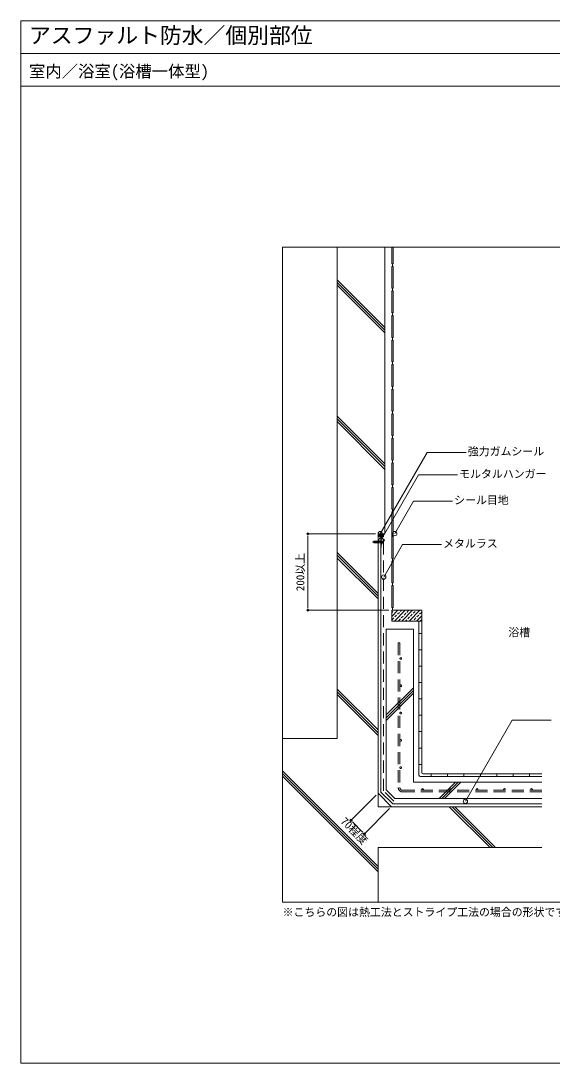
# Model space of a CAD drawing. Units: millimetres, scale not verified. Extents: x -2760 to 2760, y -1910 to 1910.
# Drawn here: x -2760 to -811, y -1910 to 1910 of the extents above; entities that cross this region are included whole.
import ezdxf
from ezdxf.enums import TextEntityAlignment as Align

# ---------------------------------------------------------------- set-up
doc = ezdxf.new("R2010")
doc.units = ezdxf.units.MM
doc.header["$LTSCALE"] = 7
doc.linetypes.add('USER1', pattern=[9.525, 6.35, -3.175])
for name, color, linetype, lineweight in [('0-0_0', 7, 'Continuous', 9), ('0-1_HATCH', 9, 'Continuous', 18), ('0-3_KUTAI', 3, 'Continuous', 18), ('0-4_BOUSUI', 1, 'Continuous', 18), ('0-5_MOJI', 7, 'Continuous', 18), ('0-6_sunpo', 7, 'Continuous', 18), ('0-7_KANAMONO_SCREW', 4, 'Continuous', 18), ('0-8_KANAMONO', 4, 'Continuous', 18), ('0-9_TENSEN', 4, 'USER1', 18), ('0-B_SIAGE', 4, 'Continuous', 18), ('0-C_WAKU', 7, 'Continuous', 18)]:
    doc.layers.add(name, color=color, linetype=linetype, lineweight=lineweight)
doc.styles.add('ＭＳ ゴシック', font='')
doc.styles.get('ＭＳ ゴシック').set_extended_font_data('MS Gothic')

# ---------------------------------------------------------------- blocks, each defined once
blk = doc.blocks.new('_DOT')
at = {"layer": '0-0_0'}
for p, q in [((-0.5, 0), (-1, 0)), ((0.25, 0), (-0.25, 0))]:
    blk.add_line(p, q, dxfattribs=at)
blk.add_circle((0, 0), 0.25, dxfattribs=at)

msp = doc.modelspace()

# ---------------------------------------------------------------- linework, layer by layer
at = {"layer": '0-0_0', "lineweight": 18}
msp.add_line((-2759.789, 1790.146), (2760.211, 1790.146), dxfattribs=at)
msp.add_lwpolyline([(-1799.789, -1319.854), (1800.211, -1319.854), (1800.211, 1080.146), (-1799.789, 1080.146)], close=True, dxfattribs=at)
at = {"layer": '0-1_HATCH'}
for p, q in [((-1424.789, 786.333), (-1599.789, 961.333)), ((-1424.789, 776.333), (-1599.789, 951.333)), ((-1424.789, 766.333), (-1599.789, 941.333)), ((-1424.789, 286.333), (-1599.789, 461.333)), ((-1424.789, 276.333), (-1599.789, 451.333)), ((-1424.789, 266.333), (-1599.789, 441.333)), ((-1449.789, 27.546), (-1447.19, 30.146)), ((-1449.789, 23.056), (-1442.7, 30.146)), ((-1442.999, 20.146), (-1449.789, 26.936)), ((-1447.49, 20.146), (-1449.789, 22.446)), ((-1438.509, 20.146), (-1448.509, 30.146)), ((-1448.21, 20.146), (-1438.21, 30.146)), ((-1434.019, 20.146), (-1444.019, 30.146)), ((-1443.72, 20.146), (-1433.72, 30.146)), ((-1429.961, 20.578), (-1439.529, 30.146)), ((-1439.23, 20.146), (-1430.066, 29.31)), ((-1430.759, 25.866), (-1435.039, 30.146)), ((-1434.74, 20.146), (-1430.747, 24.138)), ((-1429.972, 29.569), (-1430.549, 30.146)), ((-1430.249, 20.146), (-1429.922, 20.474)), ((-1399.789, 28.155), (-1397.799, 30.146)), ((-1399.789, 23.665), (-1395.262, 28.193)), ((-1395.191, 21.728), (-1399.789, 26.327)), ((-1398.098, 20.146), (-1399.789, 21.837)), ((-1395.48, 26.508), (-1399.118, 30.146)), ((-1398.819, 20.146), (-1395.456, 23.508)), ((-1449.789, -188.667), (-1599.789, -38.667)), ((-1449.789, -198.667), (-1599.789, -48.667)), ((-1449.789, -208.667), (-1599.789, -58.667)), ((-1399.789, -272.684), (-1376.96, -249.854)), ((-1399.789, -259.213), (-1395.091, -254.514)), ((-1391.723, -251.147), (-1390.431, -249.854)), ((-1390.019, -289.854), (-1350.019, -249.854)), ((-1378.253, -264.617), (-1371.518, -257.882)), ((-1368.15, -254.514), (-1363.49, -249.854)), ((-1363.079, -289.854), (-1323.079, -249.854)), ((-1354.68, -267.985), (-1347.944, -261.25)), ((-1344.577, -257.882), (-1337.842, -251.147)), ((-1336.138, -289.854), (-1296.138, -249.854)), ((-1331.106, -271.352), (-1324.371, -264.617)), ((-1321.004, -261.25), (-1314.268, -254.514)), ((-1310.901, -251.147), (-1309.608, -249.854)), ((-1297.43, -264.617), (-1290.695, -257.882)), ((-1398.458, -284.823), (-1391.723, -278.088)), ((-1388.356, -274.72), (-1381.62, -267.985)), ((-1374.885, -288.19), (-1368.15, -281.455)), ((-1364.782, -278.088), (-1358.047, -271.352)), ((-1349.608, -289.854), (-1344.577, -284.823)), ((-1341.209, -281.455), (-1334.474, -274.72)), ((-1322.668, -289.854), (-1321.004, -288.19)), ((-1317.636, -284.823), (-1310.901, -278.088)), ((-1309.197, -289.854), (-1289.789, -270.447)), ((-1307.533, -274.72), (-1300.798, -267.985)), ((-1294.063, -288.19), (-1289.789, -283.917)), ((-1319.789, -533.721), (-1419.789, -633.721)), ((-1449.789, -688.667), (-1599.789, -538.667)), ((-1449.789, -698.667), (-1599.789, -548.667)), ((-1449.789, -708.667), (-1599.789, -558.667)), ((-1319.789, -543.721), (-1419.789, -643.721)), ((-1319.789, -553.721), (-1419.789, -653.721)), ((-1449.789, -1188.667), (-1799.789, -838.667)), ((-1449.789, -1198.667), (-1799.789, -848.667)), ((-1449.789, -1208.667), (-1799.789, -858.667)), ((-1165.923, -879.854), (-1225.923, -939.854)), ((-1155.923, -879.854), (-1215.923, -939.854)), ((-1145.923, -879.854), (-1205.923, -939.854)), ((-1038.602, -1119.854), (-1188.602, -969.854)), ((-1028.602, -1119.854), (-1178.602, -969.854)), ((-1018.602, -1119.854), (-1168.602, -969.854))]:
    msp.add_line(p, q, dxfattribs=at)
at = {"layer": '0-3_KUTAI'}
for p, q in [((-1449.789, -969.854), (-1449.789, 30.146)), ((-1319.789, -319.854), (-1419.789, -319.854)), ((-1400.292, -969.854), (-1449.789, -920.357)), ((-1449.789, -969.854), (-849.789, -969.854))]:
    msp.add_line(p, q, dxfattribs=at)
for points in [[(-1799.789, -719.854), (-1599.789, -719.854), (-1599.789, 1080.146)], [(-1449.789, 30.146), (-1424.789, 30.146), (-1424.789, 1080.146)], [(-849.789, -939.854), (-1387.866, -939.854), (-1419.789, -907.93), (-1419.789, -319.854)], [(-849.789, -879.854), (-1319.789, -879.854), (-1319.789, -319.854)], [(-1449.789, -1319.854), (-1449.789, -1119.854), (-849.789, -1119.854)]]:
    msp.add_lwpolyline(points, dxfattribs=at)
msp.add_lwpolyline([(-1289.789, -289.854), (-1399.789, -289.854), (-1399.789, -249.854), (-1289.789, -249.854)], close=True, dxfattribs=at)
at = {"layer": '0-4_BOUSUI'}
for p, q in [((-1439.789, 20.146), (-1449.789, 20.146)), ((-1399.789, 20.146), (-1399.789, 30.146)), ((-1399.789, -289.854), (-1289.789, -289.854))]:
    msp.add_line(p, q, dxfattribs=at)
msp.add_lwpolyline([(-849.789, -959.854), (-1396.15, -959.854), (-1439.789, -916.215), (-1439.789, -19.854)], dxfattribs=at)
for centre, radius, start, end in [((-1417.992, 25.087), 12.79, 156.70411, 202.72761), ((-1378.388, 25.146), 17.147, 163.04622, 196.95378)]:
    msp.add_arc(centre, radius, start, end, dxfattribs=at)
at = {"layer": '0-5_MOJI'}
for points in [[(-1126.784, 328.712), (-1269.53, 328.712), (-1441.598, 30.681)], [(-1158.29, 246.144), (-1301.036, 246.144), (-1438.691, 7.719)], [(-1176.813, 150.284), (-1319.559, 150.284), (-1388.387, 31.071)], [(-1217.287, -9.045), (-1360.033, -9.045), (-1428.86, -128.257)], [(-814.838, -652.229), (-957.584, -652.229), (-1129.653, -950.26)]]:
    msp.add_lwpolyline(points, dxfattribs=at)
for centre in [(-1441.598, 30.681), (-1388.387, 31.071), (-1438.691, 7.719), (-1428.86, -128.257), (-1129.653, -950.26)]:
    msp.add_circle(centre, 8, dxfattribs=at)
at = {"layer": '0-6_sunpo'}
for p, q in [((-1459.789, 30.146), (-1707.518, 30.146)), ((-1707.518, -233.854), (-1707.518, 14.146)), ((-1409.789, -249.854), (-1707.518, -249.854)), ((-1456.861, -927.428), (-1549.368, -1019.936)), ((-1407.363, -976.925), (-1499.871, -1069.433)), ((-1538.055, -1031.25), (-1511.185, -1058.12))]:
    msp.add_line(p, q, dxfattribs=at)
at = {"layer": '0-7_KANAMONO_SCREW'}
for p, q in [((-1465.812, 1.74), (-1468.732, 0.531)), ((-1466.41, 1.493), (-1465.812, -0.897)), ((-1451.645, 0.354), (-1465.812, 0.979)), ((-1465.022, 0.944), (-1464.628, -0.635)), ((-1454.559, 2.774), (-1464.663, 3.22)), ((-1463.758, 0.888), (-1463.391, -0.581)), ((-1462.495, 0.833), (-1462.155, -0.526)), ((-1461.231, 0.777), (-1460.918, -0.472)), ((-1459.967, 0.721), (-1459.682, -0.417)), ((-1458.703, 0.665), (-1458.446, -0.363)), ((-1457.439, 0.61), (-1457.209, -0.308)), ((-1456.175, 0.554), (-1455.973, -0.254)), ((-1454.911, 0.498), (-1454.737, -0.199)), ((-1454.568, 2.566), (-1454.559, 2.774)), ((-1451.655, 2.438), (-1454.568, 2.566)), ((-1454.36, 2.557), (-1454.351, 2.765)), ((-1451.854, 2.655), (-1454.351, 2.765)), ((-1453.647, 0.442), (-1453.5, -0.144)), ((-1452.383, 0.387), (-1452.264, -0.09)), ((-1451.863, 2.447), (-1451.854, 2.655)), ((-1451.655, 2.438), (-1451.645, 2.646)), ((-1439.823, 2.646), (-1451.645, 2.646)), ((-1451.645, 0.354), (-1451.645, -0.063)), ((-1449.979, 2.646), (-1449.979, -2.354)), ((-1447.479, 2.646), (-1447.479, -2.354)), ((-1438.989, 4.729), (-1438.989, 3.479)), ((-1438.989, 4.729), (-1437.323, 4.729)), ((-1438.989, 3.479), (-1438.989, -3.188)), ((-1437.323, 4.729), (-1437.323, -4.438)), ((-1436.906, 3.687), (-1437.323, 3.687)), ((-1436.906, -3.396), (-1436.906, 3.687)), ((-1436.906, 3.687), (-1436.698, 2.646)), ((-1436.698, -2.354), (-1436.698, 2.646)), ((-1465.812, -1.449), (-1468.732, -0.239)), ((-1451.645, -0.063), (-1465.812, -0.688)), ((-1465.812, -0.688), (-1465.812, -2.354)), ((-1465.812, -2.354), (-1464.663, -2.929)), ((-1454.559, -2.483), (-1464.663, -2.929)), ((-1451.655, -2.146), (-1454.568, -2.275)), ((-1454.568, -2.275), (-1454.559, -2.483)), ((-1454.36, -2.266), (-1454.351, -2.474)), ((-1451.854, -2.363), (-1454.351, -2.474)), ((-1451.863, -2.155), (-1451.854, -2.363)), ((-1451.655, -2.146), (-1451.645, -2.354)), ((-1439.823, -2.354), (-1451.645, -2.354)), ((-1438.989, -3.188), (-1438.989, -4.438)), ((-1437.323, -4.438), (-1438.989, -4.438)), ((-1437.323, -3.396), (-1436.906, -3.396)), ((-1436.698, -2.354), (-1436.906, -3.396))]:
    msp.add_line(p, q, dxfattribs=at)
msp.add_lwpolyline([(-1465.812, 0.979), (-1465.812, 2.646), (-1464.663, 3.22)], dxfattribs=at)
for centre, radius, start, end in [((-1468.573, 0.146), 0.417, 112.5, 247.5), ((-1439.823, 3.479), 0.833, 270, 0), ((-1439.823, -3.188), 0.833, 0, 90)]:
    msp.add_arc(centre, radius, start, end, dxfattribs=at)
at = {"layer": '0-8_KANAMONO'}
msp.add_lwpolyline([(-1429.789, 20.146), (-1429.789, 19.346), (-1438.989, 19.346), (-1438.989, -19.854), (-1439.789, -19.854), (-1439.789, 20.146)], close=True, dxfattribs=at)
msp.add_lwpolyline([(-1438.989, -7.099), (-1427.489, 6.607), (-1431.083, 10.202), (-1430.376, 10.909), (-1426.134, 6.667), (-1438.989, -8.654)], dxfattribs=at)
at = {"layer": '0-8_KANAMONO', "linetype": 'USER1'}
msp.add_lwpolyline([(-1392.008, -949.854), (-1429.789, -912.073), (-1429.789, 15.146)], dxfattribs=at)
at = {"layer": '0-9_TENSEN'}
for p, q in [((-1375.789, -369.854), (-1369.789, -369.854)), ((-1375.789, -369.854), (-1375.789, -899.854)), ((-1369.789, -369.854), (-1369.789, -899.854)), ((-1359.789, -909.854), (-849.789, -909.854)), ((-1359.789, -915.854), (-849.789, -915.854))]:
    msp.add_line(p, q, dxfattribs=at)
for centre in [(-1366.789, -426.778), (-1366.789, -526.778), (-1366.789, -626.778), (-1366.789, -726.778), (-1366.789, -826.778), (-1286.713, -906.854), (-1186.713, -906.854), (-1086.713, -906.854), (-986.713, -906.854), (-886.713, -906.854)]:
    msp.add_circle(centre, 3, dxfattribs=at)
for radius in [16, 10]:
    msp.add_arc((-1359.789, -899.854), radius, 180, 270, dxfattribs=at)
at = {"layer": '0-B_SIAGE'}
for p, q in [((-1397.289, 1010.146), (-1397.289, 1020.146)), ((-1397.289, 920.146), (-1397.289, 930.146)), ((-1397.289, 830.146), (-1397.289, 840.146)), ((-1397.289, 740.146), (-1397.289, 750.146)), ((-1397.289, 650.146), (-1397.289, 660.146)), ((-1397.289, 560.146), (-1397.289, 570.146)), ((-1397.289, 470.146), (-1397.289, 480.146)), ((-1397.289, 380.146), (-1397.289, 390.146)), ((-1397.289, 290.146), (-1397.289, 300.146)), ((-1397.289, 200.146), (-1397.289, 210.146)), ((-1397.289, 110.146), (-1397.289, 120.146)), ((-1397.289, -69.854), (-1397.289, -59.854)), ((-1397.289, -159.854), (-1397.289, -149.854)), ((-1397.289, -249.854), (-1397.289, -239.854)), ((-1299.789, -854.854), (-1299.789, -289.854)), ((-1289.789, -844.854), (-1289.789, -289.854)), ((-1299.789, -334.854), (-1289.789, -334.854)), ((-1299.789, -394.854), (-1289.789, -394.854)), ((-1299.789, -454.854), (-1289.789, -454.854)), ((-1299.789, -514.854), (-1289.789, -514.854)), ((-1299.789, -574.854), (-1289.789, -574.854)), ((-1299.789, -634.854), (-1289.789, -634.854)), ((-1299.789, -694.854), (-1289.789, -694.854)), ((-1299.789, -754.854), (-1289.789, -754.854)), ((-1299.789, -814.854), (-1289.789, -814.854)), ((-849.789, -859.854), (-1294.789, -859.854)), ((-849.789, -849.854), (-1284.789, -849.854)), ((-1254.789, -859.854), (-1254.789, -849.854)), ((-1194.789, -859.854), (-1194.789, -849.854)), ((-1134.789, -859.854), (-1134.789, -849.854)), ((-1074.789, -859.854), (-1074.789, -849.854)), ((-1014.789, -859.854), (-1014.789, -849.854)), ((-954.789, -859.854), (-954.789, -849.854)), ((-894.789, -859.854), (-894.789, -849.854))]:
    msp.add_line(p, q, dxfattribs=at)
msp.add_lwpolyline([(-1399.789, 1080.146), (-1399.789, 1020.146), (-1394.789, 1020.146), (-1394.789, 1080.146)], dxfattribs=at)
for points in [[(-1399.789, 930.146), (-1394.789, 930.146), (-1394.789, 1010.146), (-1399.789, 1010.146)], [(-1399.789, 840.146), (-1394.789, 840.146), (-1394.789, 920.146), (-1399.789, 920.146)], [(-1399.789, 750.146), (-1394.789, 750.146), (-1394.789, 830.146), (-1399.789, 830.146)], [(-1399.789, 660.146), (-1394.789, 660.146), (-1394.789, 740.146), (-1399.789, 740.146)], [(-1399.789, 570.146), (-1394.789, 570.146), (-1394.789, 650.146), (-1399.789, 650.146)], [(-1399.789, 480.146), (-1394.789, 480.146), (-1394.789, 560.146), (-1399.789, 560.146)], [(-1399.789, 390.146), (-1394.789, 390.146), (-1394.789, 470.146), (-1399.789, 470.146)], [(-1399.789, 300.146), (-1394.789, 300.146), (-1394.789, 380.146), (-1399.789, 380.146)], [(-1399.789, 210.146), (-1394.789, 210.146), (-1394.789, 290.146), (-1399.789, 290.146)], [(-1399.789, 120.146), (-1394.789, 120.146), (-1394.789, 200.146), (-1399.789, 200.146)], [(-1399.789, 30.146), (-1394.789, 30.146), (-1394.789, 110.146), (-1399.789, 110.146)], [(-1399.789, -59.854), (-1394.789, -59.854), (-1394.789, 20.146), (-1399.789, 20.146)], [(-1399.789, -149.854), (-1394.789, -149.854), (-1394.789, -69.854), (-1399.789, -69.854)], [(-1399.789, -239.854), (-1394.789, -239.854), (-1394.789, -159.854), (-1399.789, -159.854)]]:
    msp.add_lwpolyline(points, close=True, dxfattribs=at)
for centre in [(-1294.789, -854.854), (-1284.789, -844.854)]:
    msp.add_arc(centre, 5, 180, 270, dxfattribs=at)
at = {"layer": '0-C_WAKU'}
for points in [[(-2759.789, -1909.854), (2760.211, -1909.854), (2760.211, 1910.146), (-2759.789, 1910.146)], [(2760.211, 1670.146), (-2759.789, 1670.146), (-2759.789, 1910.146), (2760.211, 1910.146)]]:
    msp.add_lwpolyline(points, close=True, dxfattribs=at)

# ---------------------------------------------------------------- block references
at = {"layer": '0-6_sunpo', "xscale": 16, "yscale": 16}
for p, rotation in [((-1707.518, 30.146), 90), ((-1707.518, -249.854), 270), ((-1549.368, -1019.936), 135), ((-1499.871, -1069.433), 315)]:
    msp.add_blockref('_DOT', p, dxfattribs=dict(at, rotation=rotation))

# ---------------------------------------------------------------- texts
at = {"layer": '0-5_MOJI', "style": 'ＭＳ ゴシック'}
for s, p in [('強力ガムシール', (-1120.784, 308.712)), ('モルタルハンガー', (-1152.29, 226.144)), ('シール目地', (-1170.813, 130.284)), ('メタルラス', (-1211.287, -29.045)), ('浴槽', (-971.928, -354.348)), ('※こちらの図は熱工法とストライプ工法の場合の形状です。その他の工法については出入隅の形状等一部が異なります。', (-1799.789, -1379.854))]:
    msp.add_text(s, height=29.33, dxfattribs=at).set_placement(p, align=Align.BOTTOM_LEFT)
at = {"layer": '0-6_sunpo', "style": 'ＭＳ ゴシック'}
for s, rotation, p in [('200以上', 90, (-1711.549, -179.854)), ('70程度', 315, (-1595.913, -1032.513))]:
    msp.add_text(s, height=29.33, rotation=rotation, dxfattribs=at).set_placement(p, align=Align.BOTTOM_LEFT)
at = {"layer": '0-C_WAKU', "style": 'ＭＳ ゴシック'}
for s, height, p in [('アスファルト防水／個別部位', 58.65, (-2729.789, 1810.146)), ('室内／浴室(浴槽一体型)', 43.99, (-2729.789, 1690.146))]:
    msp.add_text(s, height=height, dxfattribs=at).set_placement(p, align=Align.BOTTOM_LEFT)

doc.saveas('drawing.dxf')
